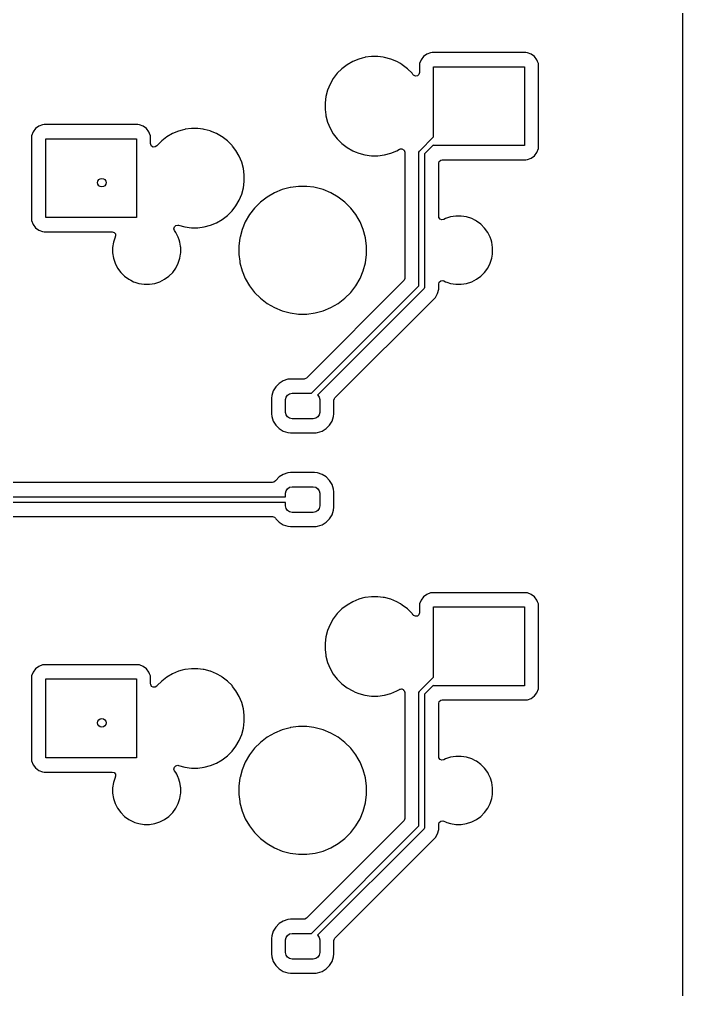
# Model space of a CAD drawing. Extents: x 101 to 185, y -154 to -35.
# Drawn here: x 161.46 to 184.85, y -130.85 to -96.64 of the extents above; entities that cross this region are included whole.
import ezdxf

# ---------------------------------------------------------------- set-up
doc = ezdxf.new("R2010")
doc.units = 0
doc.layers.add('BLACK', color=7, linetype='CONTINUOUS')

msp = doc.modelspace()

# ---------------------------------------------------------------- linework, layer by layer
at = {"layer": 'BLACK', "linetype": 'CONTINUOUS'}
for p, q in [((184.8491, -38.658692), (184.8491, -151.841307)), ((175.962516, -97.810908), (175.827671, -97.861202)), ((176.022123, -97.804501), (175.962516, -97.810908)), ((176.022129, -97.8045), (176.022123, -97.804501)), ((179.317864, -97.8045), (176.022129, -97.8045)), ((179.317873, -97.8045), (179.317864, -97.8045)), ((179.317881, -97.8045), (179.317873, -97.8045)), ((179.317883, -97.804501), (179.317881, -97.8045)), ((179.377483, -97.810908), (179.317883, -97.804501)), ((179.512328, -97.861202), (179.377482, -97.810908)), ((179.377482, -97.810908), (179.377483, -97.810908)), ((173.214109, -98.121657), (173.015382, -98.236392)), ((173.214123, -98.12165), (173.214109, -98.121657)), ((173.426112, -98.033842), (173.214123, -98.12165)), ((173.554076, -97.999554), (173.426112, -98.033842)), ((173.647762, -97.974452), (173.554076, -97.999554)), ((173.658715, -97.973009), (173.647762, -97.974452)), ((173.875258, -97.9445), (173.658715, -97.973009)), ((173.875266, -97.9445), (173.875258, -97.9445)), ((174.104734, -97.9445), (173.875266, -97.9445)), ((174.104741, -97.9445), (174.104734, -97.9445)), ((174.294215, -97.969446), (174.104741, -97.9445)), ((174.332238, -97.974452), (174.294215, -97.969446)), ((174.553887, -98.033842), (174.332238, -97.974452)), ((174.765876, -98.12165), (174.553887, -98.033842)), ((174.765888, -98.121656), (174.765876, -98.12165)), ((174.897283, -98.197517), (174.765888, -98.121656)), ((175.626202, -98.062671), (175.575908, -98.197517)), ((175.626206, -98.062664), (175.626202, -98.062671)), ((175.712452, -97.947455), (175.626206, -98.062664)), ((175.712455, -97.947452), (175.712452, -97.947455)), ((175.827664, -97.861206), (175.712455, -97.947452)), ((175.827671, -97.861202), (175.827664, -97.861206)), ((179.512335, -97.861206), (179.512328, -97.861202)), ((179.627544, -97.947452), (179.512335, -97.861206)), ((179.627547, -97.947455), (179.627544, -97.947452)), ((179.713793, -98.062664), (179.627547, -97.947455)), ((179.713797, -98.062671), (179.713793, -98.062664)), ((179.735794, -98.12165), (179.713797, -98.062671)), ((179.764091, -98.197517), (179.735794, -98.12165)), ((172.833338, -98.376081), (172.671081, -98.538338)), ((173.015382, -98.236392), (172.833338, -98.376081)), ((174.964617, -98.236392), (174.897283, -98.197517)), ((175.146661, -98.376081), (174.964617, -98.236392)), ((175.14667, -98.376089), (175.146661, -98.376081)), ((175.308912, -98.538331), (175.14667, -98.376089)), ((175.5695, -98.512642), (175.549815, -98.579681)), ((175.569501, -98.257123), (175.5695, -98.257135)), ((175.5695, -98.257135), (175.5695, -98.512642)), ((175.571729, -98.236392), (175.569501, -98.257123)), ((175.575908, -98.197517), (175.571729, -98.236392)), ((176.07, -100.775578), (176.07, -98.305)), ((176.07, -98.305), (179.27, -98.305)), ((179.27, -98.305), (179.27, -101.085)), ((179.770499, -98.257128), (179.764091, -98.197517)), ((179.7705, -101.132873), (179.770499, -98.257128)), ((172.531392, -98.720382), (172.416657, -98.919109)), ((172.671081, -98.538338), (172.531392, -98.720382)), ((175.308915, -98.538335), (175.308912, -98.538331)), ((175.308919, -98.538339), (175.308915, -98.538335)), ((175.340642, -98.579681), (175.308919, -98.538339)), ((175.347125, -98.58813), (175.340642, -98.579681)), ((175.364297, -98.606355), (175.347125, -98.58813)), ((175.427853, -98.63538), (175.364297, -98.606355)), ((175.497011, -98.625436), (175.427853, -98.63538)), ((175.549815, -98.579681), (175.497011, -98.625436)), ((172.328842, -99.131112), (172.269453, -99.352759)), ((172.41665, -98.919123), (172.328842, -99.131112)), ((172.416657, -98.919109), (172.41665, -98.919123)), ((172.269451, -99.35277), (172.2395, -99.580258)), ((172.269453, -99.352759), (172.269451, -99.35277)), ((172.2395, -99.580258), (172.2395, -99.809741)), ((172.2395, -99.809741), (172.264446, -99.999215)), ((172.264446, -99.999215), (172.269452, -100.037238)), ((172.269452, -100.037238), (172.269453, -100.03724)), ((172.269453, -100.03724), (172.328842, -100.258887)), ((162.029452, -100.487455), (161.943206, -100.602664)), ((162.029455, -100.487452), (162.029452, -100.487455)), ((162.144664, -100.401206), (162.029455, -100.487452)), ((162.144671, -100.401202), (162.144664, -100.401206)), ((162.279516, -100.350908), (162.144671, -100.401202)), ((162.339123, -100.344501), (162.279516, -100.350908)), ((162.339129, -100.3445), (162.339123, -100.344501)), ((165.634864, -100.3445), (162.339129, -100.3445)), ((165.634873, -100.3445), (165.634864, -100.3445)), ((165.634881, -100.3445), (165.634873, -100.3445)), ((165.634883, -100.344501), (165.634881, -100.3445)), ((165.694483, -100.350908), (165.634883, -100.344501)), ((165.829328, -100.401202), (165.694482, -100.350908)), ((165.694482, -100.350908), (165.694483, -100.350908)), ((165.829335, -100.401206), (165.829328, -100.401202)), ((165.944544, -100.487452), (165.829335, -100.401206)), ((165.944547, -100.487455), (165.944544, -100.487452)), ((166.030793, -100.602664), (165.944547, -100.487455)), ((167.076112, -100.573842), (166.864123, -100.66165)), ((167.204076, -100.539554), (167.076112, -100.573842)), ((167.297762, -100.514452), (167.204076, -100.539554)), ((167.308715, -100.513009), (167.297762, -100.514452)), ((167.525258, -100.4845), (167.308715, -100.513009)), ((167.525266, -100.4845), (167.525258, -100.4845)), ((167.754734, -100.4845), (167.525266, -100.4845)), ((167.754741, -100.4845), (167.754734, -100.4845)), ((167.944215, -100.509446), (167.754741, -100.4845)), ((167.982238, -100.514452), (167.944215, -100.509446)), ((168.183069, -100.568264), (167.982238, -100.514452)), ((168.203887, -100.573842), (168.183069, -100.568264)), ((168.415876, -100.66165), (168.203887, -100.573842)), ((172.328842, -100.258887), (172.41665, -100.470876)), ((172.41665, -100.470876), (172.416657, -100.47089)), ((172.416657, -100.47089), (172.531392, -100.669617)), ((161.886501, -100.797123), (161.8865, -100.797135)), ((161.8865, -100.797135), (161.8865, -103.67287)), ((161.888729, -100.776392), (161.886501, -100.797123)), ((161.892908, -100.737517), (161.888729, -100.776392)), ((161.943202, -100.602671), (161.892908, -100.737517)), ((161.943206, -100.602664), (161.943202, -100.602671)), ((162.387, -103.625), (162.387, -100.845)), ((162.387, -100.845), (165.587, -100.845)), ((165.587, -100.845), (165.587, -103.625)), ((166.030797, -100.602671), (166.030793, -100.602664)), ((166.052794, -100.66165), (166.030797, -100.602671)), ((166.081091, -100.737517), (166.052794, -100.66165)), ((166.087497, -100.797116), (166.081091, -100.737517)), ((166.087498, -100.797123), (166.087497, -100.797116)), ((166.087499, -100.797129), (166.087498, -100.797123)), ((166.087499, -101.017457), (166.087499, -100.797129)), ((166.483338, -100.916081), (166.321089, -101.07833)), ((166.665382, -100.776392), (166.483338, -100.916081)), ((166.864109, -100.661657), (166.665382, -100.776392)), ((166.864123, -100.66165), (166.864109, -100.661657)), ((168.415888, -100.661656), (168.415876, -100.66165)), ((168.58738, -100.760667), (168.415888, -100.661656)), ((168.614617, -100.776392), (168.58738, -100.760667)), ((168.796661, -100.916081), (168.614617, -100.776392)), ((168.79667, -100.916089), (168.796661, -100.916081)), ((168.958911, -101.07833), (168.79667, -100.916089)), ((172.531392, -100.669617), (172.671081, -100.851661)), ((172.671081, -100.851661), (172.671089, -100.85167)), ((172.671089, -100.85167), (172.83333, -101.013911)), ((175.578289, -101.267289), (176.07, -100.775578)), ((166.090027, -101.04237), (166.087499, -101.017457)), ((166.122779, -101.104087), (166.090027, -101.04237)), ((166.183699, -101.138301), (166.122779, -101.104087)), ((166.253445, -101.134147), (166.183699, -101.138301)), ((166.309872, -101.092946), (166.253445, -101.134147)), ((166.321081, -101.078339), (166.309872, -101.092946)), ((166.321082, -101.078338), (166.321081, -101.078339)), ((166.321087, -101.078331), (166.321082, -101.078338)), ((166.321089, -101.07833), (166.321087, -101.078331)), ((168.958918, -101.078338), (168.958911, -101.07833)), ((168.958919, -101.078339), (168.958918, -101.078338)), ((168.978676, -101.104087), (168.958919, -101.078339)), ((169.098607, -101.260382), (168.978676, -101.104087)), ((169.098608, -101.260385), (169.098607, -101.260382)), ((169.098611, -101.260388), (169.098608, -101.260385)), ((169.213344, -101.459112), (169.098611, -101.260388)), ((172.83333, -101.013911), (172.833338, -101.013918)), ((172.833338, -101.013918), (173.015382, -101.153607)), ((173.015382, -101.153607), (173.015385, -101.153608)), ((173.015385, -101.153608), (173.015388, -101.153611)), ((173.015388, -101.153611), (173.214112, -101.268344)), ((174.765888, -101.268344), (174.862502, -101.212564)), ((174.862502, -101.212564), (174.868398, -101.211133)), ((174.868398, -101.211133), (174.872986, -101.207158)), ((174.872986, -101.207158), (174.901954, -101.202992)), ((174.901954, -101.202992), (174.930399, -101.196092)), ((174.930399, -101.196092), (174.936136, -101.198077)), ((174.936136, -101.198077), (174.942145, -101.197214)), ((174.942145, -101.197214), (174.968764, -101.20937)), ((174.968764, -101.20937), (174.996426, -101.218944)), ((174.996426, -101.218944), (175.000178, -101.223716)), ((175.000178, -101.223716), (175.005701, -101.226238)), ((175.005701, -101.226238), (175.021525, -101.25086)), ((175.021525, -101.25086), (175.039616, -101.273865)), ((176.07, -101.058422), (175.749, -101.379422)), ((176.07, -101.085), (176.07, -101.058422)), ((179.27, -101.085), (176.07, -101.085)), ((179.713796, -101.327331), (179.764091, -101.192483)), ((179.764091, -101.192483), (179.7705, -101.132873)), ((169.301158, -101.671113), (169.213344, -101.459112)), ((173.214112, -101.268344), (173.214117, -101.268346)), ((173.214117, -101.268346), (173.214123, -101.268349)), ((173.214123, -101.268349), (173.30548, -101.30619)), ((173.30548, -101.30619), (173.426113, -101.356158)), ((173.426113, -101.356158), (173.647762, -101.415548)), ((173.647762, -101.415548), (173.875266, -101.4455)), ((173.875266, -101.4455), (173.875273, -101.4455)), ((173.875273, -101.4455), (174.104727, -101.4455)), ((174.104727, -101.4455), (174.104734, -101.4455)), ((174.104734, -101.4455), (174.332238, -101.415548)), ((174.332238, -101.415548), (174.553887, -101.356158)), ((174.553887, -101.356158), (174.765888, -101.268344)), ((175.039616, -101.273865), (175.041032, -101.281213)), ((175.041032, -101.281213), (175.043476, -101.285016)), ((175.043476, -101.285016), (175.048498, -101.319948)), ((175.048498, -101.319948), (175.048499, -101.319951)), ((175.048499, -101.319951), (175.048499, -101.417057)), ((175.048499, -101.417057), (175.048499, -101.417059)), ((175.048499, -101.417059), (175.0485, -101.427053)), ((175.0485, -101.427053), (175.0485, -105.769652)), ((175.549, -101.338), (175.550921, -101.318491)), ((175.549, -106.028328), (175.549, -101.338)), ((175.550921, -101.318491), (175.565853, -101.282443)), ((175.565853, -101.282443), (175.578289, -101.267289)), ((175.749, -101.379422), (175.749, -106.06975)), ((176.269185, -101.64246), (176.321989, -101.596705)), ((176.321989, -101.596705), (176.3735, -101.585499)), ((176.3735, -101.585499), (179.317871, -101.585499)), ((179.317871, -101.585499), (179.317872, -101.585499)), ((179.317872, -101.585499), (179.377483, -101.579091)), ((179.377483, -101.579091), (179.512331, -101.528796)), ((179.512331, -101.528796), (179.627546, -101.442546)), ((179.627546, -101.442546), (179.713796, -101.327331)), ((169.360548, -101.892762), (169.301158, -101.671113)), ((169.3905, -102.120266), (169.360548, -101.892762)), ((176.2495, -101.709499), (176.269185, -101.64246)), ((176.2495, -103.582219), (176.2495, -101.709499)), ((169.3905, -102.349734), (169.3905, -102.120266)), ((169.301158, -102.798887), (169.360548, -102.577238)), ((169.360548, -102.577238), (169.3905, -102.349734)), ((170.772953, -102.626525), (170.725048, -102.639361)), ((171.010007, -102.563007), (170.772953, -102.626525)), ((171.024085, -102.561153), (171.010007, -102.563007)), ((171.302486, -102.5245), (171.024085, -102.561153)), ((171.302494, -102.5245), (171.302486, -102.5245)), ((171.597506, -102.5245), (171.302494, -102.5245)), ((171.597513, -102.5245), (171.597506, -102.5245)), ((171.841113, -102.556571), (171.597513, -102.5245)), ((171.889993, -102.563007), (171.841113, -102.556571)), ((172.174952, -102.639361), (171.889993, -102.563007)), ((169.213344, -103.010888), (169.301158, -102.798887)), ((170.197006, -102.899761), (169.962959, -103.079352)), ((170.452489, -102.752258), (170.197006, -102.899761)), ((170.452499, -102.752254), (170.452489, -102.752258)), ((170.725038, -102.639364), (170.452499, -102.752254)), ((170.725048, -102.639361), (170.725038, -102.639364)), ((172.174954, -102.639362), (172.174952, -102.639361)), ((172.174961, -102.639364), (172.174954, -102.639362)), ((172.4475, -102.752254), (172.174961, -102.639364)), ((172.44751, -102.752258), (172.4475, -102.752254)), ((172.702993, -102.899761), (172.44751, -102.752258)), ((172.93704, -103.079352), (172.702993, -102.899761)), ((168.958919, -103.391661), (169.098611, -103.209612)), ((169.098611, -103.209612), (169.213344, -103.010888)), ((169.754352, -103.287959), (169.574761, -103.522006)), ((169.754358, -103.287952), (169.754352, -103.287959)), ((169.962952, -103.079358), (169.754358, -103.287952)), ((169.962959, -103.079352), (169.962952, -103.079358)), ((172.937047, -103.079358), (172.93704, -103.079352)), ((173.145641, -103.287952), (172.937047, -103.079358)), ((173.145647, -103.287959), (173.145641, -103.287952)), ((173.325238, -103.522006), (173.145647, -103.287959)), ((165.587, -103.625), (162.387, -103.625)), ((168.614612, -103.693611), (168.796661, -103.553919)), ((168.796661, -103.553919), (168.796665, -103.553914)), ((168.796665, -103.553914), (168.79667, -103.553911)), ((168.79667, -103.553911), (168.958911, -103.39167)), ((168.958911, -103.39167), (168.958914, -103.391665)), ((168.958914, -103.391665), (168.958919, -103.391661)), ((169.574761, -103.522006), (169.427258, -103.777489)), ((173.406325, -103.662454), (173.325238, -103.522006)), ((176.256128, -103.622216), (176.2495, -103.582219)), ((176.296384, -103.679323), (176.256128, -103.622216)), ((176.668881, -103.604059), (176.48916, -103.662455)), ((176.855514, -103.5745), (176.668881, -103.604059)), ((176.855519, -103.5745), (176.855514, -103.5745)), ((177.044481, -103.5745), (176.855519, -103.5745)), ((177.044486, -103.5745), (177.044481, -103.5745)), ((177.231118, -103.604059), (177.044486, -103.5745)), ((177.410836, -103.662454), (177.231118, -103.604059)), ((161.8865, -103.67287), (161.886501, -103.672876)), ((161.886501, -103.672876), (161.892908, -103.732483)), ((161.892908, -103.732483), (161.943202, -103.867328)), ((161.943202, -103.867328), (161.943206, -103.867335)), ((161.943206, -103.867335), (162.029452, -103.982544)), ((162.029452, -103.982544), (162.029455, -103.982547)), ((162.029455, -103.982547), (162.144664, -104.068793)), ((166.909418, -104.019625), (166.925243, -103.951571)), ((166.925243, -103.951571), (166.975349, -103.902876)), ((166.975349, -103.902876), (167.043827, -103.889)), ((167.043827, -103.889), (167.073083, -103.895128)), ((167.073083, -103.895128), (167.076089, -103.896148)), ((167.076089, -103.896148), (167.076113, -103.896158)), ((167.076113, -103.896158), (167.297762, -103.955548)), ((167.297762, -103.955548), (167.525266, -103.9855)), ((167.525266, -103.9855), (167.525273, -103.9855)), ((167.525273, -103.9855), (167.754727, -103.9855)), ((167.754727, -103.9855), (167.754734, -103.9855)), ((167.754734, -103.9855), (167.982238, -103.955548)), ((167.982238, -103.955548), (168.203887, -103.896158)), ((168.203887, -103.896158), (168.415888, -103.808344)), ((168.415888, -103.808344), (168.614612, -103.693611)), ((169.427254, -103.777499), (169.314364, -104.050038)), ((169.427258, -103.777489), (169.427254, -103.777499)), ((173.472743, -103.777493), (173.406325, -103.662454)), ((173.585639, -104.050048), (173.472743, -103.777493)), ((176.361124, -103.7056), (176.296384, -103.679323)), ((176.429794, -103.692704), (176.361124, -103.7056)), ((176.48916, -103.662455), (176.429794, -103.692704)), ((177.548274, -103.732483), (177.410836, -103.662454)), ((177.579199, -103.74824), (177.548274, -103.732483)), ((177.732073, -103.85931), (177.579199, -103.74824)), ((177.86569, -103.992927), (177.732073, -103.85931)), ((177.97676, -104.145801), (177.86569, -103.992927)), ((162.144664, -104.068793), (162.144671, -104.068797)), ((162.144671, -104.068797), (162.279517, -104.119091)), ((162.279517, -104.119091), (162.279516, -104.119091)), ((162.279516, -104.119091), (162.286444, -104.119835)), ((162.286444, -104.119835), (162.339127, -104.1255)), ((162.339127, -104.1255), (164.731234, -104.125499)), ((164.731234, -104.125499), (164.798273, -104.145184)), ((164.837455, -104.314162), (164.779059, -104.493881)), ((164.798273, -104.145184), (164.844028, -104.197987)), ((164.841721, -104.30579), (164.837455, -104.314162)), ((164.853972, -104.267146), (164.841721, -104.30579)), ((164.844028, -104.197987), (164.853972, -104.267146)), ((166.932897, -104.085429), (166.909418, -104.019625)), ((166.97676, -104.145801), (166.932897, -104.085429)), ((167.01729, -104.225347), (166.97676, -104.145801)), ((167.062545, -104.314163), (167.01729, -104.225347)), ((167.062545, -104.314165), (167.062545, -104.314163)), ((167.062547, -104.314168), (167.062545, -104.314165)), ((167.093846, -104.410497), (167.062547, -104.314168)), ((169.238006, -104.335015), (169.1995, -104.627486)), ((169.238008, -104.335004), (169.238006, -104.335015)), ((169.243593, -104.314162), (169.238008, -104.335004)), ((169.314361, -104.050048), (169.243593, -104.314162)), ((169.314364, -104.050038), (169.314361, -104.050048)), ((173.661993, -104.335007), (173.585639, -104.050048)), ((173.7005, -104.627494), (173.661993, -104.335007)), ((178.01729, -104.225347), (177.97676, -104.145801)), ((178.062545, -104.314163), (178.01729, -104.225347)), ((178.062545, -104.314165), (178.062545, -104.314163)), ((178.062547, -104.314168), (178.062545, -104.314165)), ((178.093846, -104.410497), (178.062547, -104.314168)), ((164.779059, -104.493881), (164.7495, -104.680513)), ((164.7495, -104.680513), (164.7495, -104.869486)), ((167.12094, -104.493881), (167.093846, -104.410497)), ((167.142101, -104.627486), (167.12094, -104.493881)), ((167.144532, -104.642833), (167.142101, -104.627486)), ((167.1505, -104.680513), (167.144532, -104.642833)), ((167.1505, -104.869486), (167.1505, -104.680513)), ((169.1995, -104.627486), (169.1995, -104.922513)), ((173.7005, -104.922506), (173.7005, -104.627494)), ((178.12094, -104.493881), (178.093846, -104.410497)), ((178.1505, -104.680513), (178.12094, -104.493881)), ((178.1505, -104.869486), (178.1505, -104.680513)), ((164.7495, -104.869486), (164.779059, -105.056118)), ((167.12094, -105.056118), (167.142501, -104.919987)), ((167.142501, -104.919987), (167.1505, -104.869486)), ((169.1995, -104.922513), (169.231571, -105.166113)), ((173.661993, -105.214993), (173.7005, -104.922506)), ((178.12094, -105.056118), (178.142501, -104.919987)), ((178.142501, -104.919987), (178.1505, -104.869486)), ((164.779059, -105.056118), (164.837454, -105.235836)), ((164.837454, -105.235836), (164.92324, -105.404199)), ((166.97676, -105.404199), (167.062547, -105.235832)), ((167.062547, -105.235832), (167.12094, -105.056118)), ((169.231571, -105.166113), (169.238007, -105.214993)), ((169.238007, -105.214993), (169.314361, -105.499951)), ((173.585639, -105.499952), (173.661993, -105.214993)), ((177.97676, -105.404199), (178.062547, -105.235832)), ((178.062547, -105.235832), (178.12094, -105.056118)), ((164.92324, -105.404199), (165.03431, -105.557073)), ((165.03431, -105.557073), (165.167927, -105.69069)), ((165.167927, -105.69069), (165.320801, -105.80176)), ((166.579199, -105.80176), (166.732073, -105.69069)), ((166.732073, -105.69069), (166.86569, -105.557073)), ((166.86569, -105.557073), (166.97676, -105.404199)), ((169.314361, -105.499951), (169.314364, -105.499961)), ((169.314364, -105.499961), (169.427254, -105.7725)), ((173.472743, -105.772507), (173.585639, -105.499952)), ((177.579199, -105.80176), (177.732073, -105.69069)), ((177.732073, -105.69069), (177.86569, -105.557073)), ((177.86569, -105.557073), (177.97676, -105.404199)), ((165.320801, -105.80176), (165.389357, -105.836691)), ((165.389357, -105.836691), (165.489163, -105.887545)), ((165.489163, -105.887545), (165.489165, -105.887545)), ((165.489165, -105.887545), (165.489168, -105.887547)), ((165.489168, -105.887547), (165.529775, -105.900741)), ((165.529775, -105.900741), (165.668881, -105.94594)), ((165.668881, -105.94594), (165.855514, -105.9755)), ((165.855514, -105.9755), (165.855519, -105.9755)), ((165.855519, -105.9755), (166.044486, -105.9755)), ((166.044486, -105.9755), (166.231118, -105.94594)), ((166.231118, -105.94594), (166.410832, -105.887547)), ((166.410832, -105.887547), (166.579199, -105.80176)), ((169.427254, -105.7725), (169.427258, -105.77251)), ((169.427258, -105.77251), (169.574761, -106.027993)), ((169.574761, -106.027993), (169.754352, -106.26204)), ((175.012181, -105.857333), (171.587582, -109.281931)), ((171.758578, -109.81875), (175.549, -106.028328)), ((173.145646, -106.262042), (173.325238, -106.027994)), ((173.325238, -106.027994), (173.472743, -105.772507)), ((175.028815, -105.836691), (175.012181, -105.857333)), ((175.0485, -105.769652), (175.028815, -105.836691)), ((176.2495, -105.96778), (176.269185, -105.900741)), ((176.2495, -105.983079), (176.2495, -105.96778)), ((176.249501, -105.983097), (176.2495, -105.983079)), ((176.249501, -105.990692), (176.249501, -105.983097)), ((176.249501, -106.148807), (176.249501, -105.990692)), ((176.269185, -105.900741), (176.321989, -105.854986)), ((176.321989, -105.854986), (176.391147, -105.845042)), ((176.391147, -105.845042), (176.429794, -105.857294)), ((176.429794, -105.857294), (176.433946, -105.85941)), ((176.433946, -105.85941), (176.489163, -105.887545)), ((176.489163, -105.887545), (176.489165, -105.887545)), ((176.489165, -105.887545), (176.489168, -105.887547)), ((176.489168, -105.887547), (176.529775, -105.900741)), ((176.529775, -105.900741), (176.668881, -105.94594)), ((176.668881, -105.94594), (176.855514, -105.9755)), ((176.855514, -105.9755), (176.855519, -105.9755)), ((176.855519, -105.9755), (177.044486, -105.9755)), ((177.044486, -105.9755), (177.231118, -105.94594)), ((177.231118, -105.94594), (177.410832, -105.887547)), ((177.410832, -105.887547), (177.579199, -105.80176)), ((169.754352, -106.26204), (169.754358, -106.262047)), ((169.754358, -106.262047), (169.962952, -106.470641)), ((175.719711, -106.140461), (171.978956, -109.881215)), ((172.937042, -106.470646), (173.145646, -106.262042)), ((175.732147, -106.125307), (175.719711, -106.140461)), ((175.747079, -106.089259), (175.732147, -106.125307)), ((175.749, -106.06975), (175.747079, -106.089259)), ((176.12952, -106.438466), (176.208577, -106.301534)), ((176.208577, -106.301534), (176.249501, -106.148807)), ((169.962952, -106.470641), (169.962959, -106.470647)), ((169.962959, -106.470647), (170.197006, -106.650238)), ((170.197006, -106.650238), (170.452489, -106.797741)), ((172.447507, -106.797743), (172.702994, -106.650238)), ((172.586813, -109.981171), (176.12952, -106.438466)), ((172.702994, -106.650238), (172.937042, -106.470646)), ((170.452489, -106.797741), (170.45249, -106.797741)), ((170.45249, -106.797741), (170.452493, -106.797743)), ((170.452493, -106.797743), (170.725048, -106.910639)), ((170.725048, -106.910639), (171.010007, -106.986993)), ((171.010007, -106.986993), (171.302494, -107.0255)), ((171.302494, -107.0255), (171.302501, -107.0255)), ((171.302501, -107.0255), (171.597499, -107.0255)), ((171.597499, -107.0255), (171.597506, -107.0255)), ((171.597506, -107.0255), (171.889993, -106.986993)), ((171.889993, -106.986993), (172.174952, -106.910639)), ((172.174952, -106.910639), (172.447507, -106.797743)), ((170.621955, -109.470782), (170.502032, -109.590705)), ((170.621959, -109.470779), (170.621955, -109.470782)), ((170.766294, -109.381751), (170.621959, -109.470779)), ((170.766305, -109.381746), (170.766294, -109.381751)), ((170.927289, -109.328401), (170.766305, -109.381746)), ((170.927292, -109.3284), (170.927289, -109.328401)), ((171.026644, -109.318251), (170.927292, -109.3284)), ((171.026662, -109.31825), (171.026644, -109.318251)), ((171.499901, -109.31825), (171.026662, -109.31825)), ((171.526259, -109.315416), (171.499901, -109.31825)), ((171.587582, -109.281931), (171.526259, -109.315416)), ((170.412996, -109.735055), (170.359651, -109.89604)), ((170.413001, -109.735044), (170.412996, -109.735055)), ((170.502029, -109.590709), (170.413001, -109.735044)), ((170.502032, -109.590705), (170.502029, -109.590709)), ((170.359651, -109.89604), (170.3495, -109.995397)), ((170.3495, -109.995397), (170.3495, -110.542087)), ((170.85, -110.04375), (170.867127, -109.957646)), ((170.85, -110.49375), (170.85, -110.04375)), ((170.867127, -109.957646), (170.915901, -109.884651)), ((170.915901, -109.884651), (170.988896, -109.835877)), ((170.988896, -109.835877), (171.075, -109.81875)), ((171.075, -109.81875), (171.758578, -109.81875)), ((171.978956, -109.881215), (171.984099, -109.884651)), ((171.984099, -109.884651), (172.032873, -109.957646)), ((172.032873, -109.957646), (172.05, -110.04375)), ((172.05, -110.04375), (172.05, -110.49375)), ((172.550499, -110.068846), (172.570183, -110.001808)), ((172.5505, -110.542095), (172.550499, -110.068846)), ((172.570183, -110.001808), (172.586813, -109.981171)), ((170.867127, -110.579854), (170.85, -110.49375)), ((172.05, -110.49375), (172.032873, -110.579854)), ((170.3495, -110.542087), (170.349501, -110.542105)), ((170.349501, -110.542105), (170.35965, -110.641457)), ((170.35965, -110.641457), (170.359651, -110.64146)), ((170.359651, -110.64146), (170.412996, -110.802444)), ((170.412996, -110.802444), (170.413001, -110.802455)), ((170.413001, -110.802455), (170.502029, -110.94679)), ((170.915901, -110.652849), (170.867127, -110.579854)), ((170.988896, -110.701623), (170.915901, -110.652849)), ((171.075, -110.71875), (170.988896, -110.701623)), ((171.825, -110.71875), (171.075, -110.71875)), ((171.911104, -110.701623), (171.825, -110.71875)), ((171.984099, -110.652849), (171.911104, -110.701623)), ((172.032873, -110.579854), (171.984099, -110.652849)), ((172.397968, -110.946794), (172.487003, -110.802447)), ((172.487003, -110.802447), (172.540349, -110.641458)), ((172.540349, -110.641458), (172.5505, -110.542095)), ((170.502029, -110.94679), (170.502032, -110.946794)), ((170.502032, -110.946794), (170.621955, -111.066717)), ((170.621955, -111.066717), (170.621959, -111.06672)), ((170.621959, -111.06672), (170.766294, -111.155748)), ((170.766294, -111.155748), (170.766297, -111.155749)), ((170.766297, -111.155749), (170.766303, -111.155753)), ((170.766303, -111.155753), (170.927292, -111.209099)), ((171.972708, -111.209099), (172.133697, -111.155753)), ((172.133697, -111.155753), (172.278044, -111.066718)), ((172.278044, -111.066718), (172.397968, -110.946794)), ((170.927292, -111.209099), (171.026655, -111.21925)), ((171.026655, -111.21925), (171.873344, -111.219249)), ((171.873344, -111.219249), (171.873352, -111.219248)), ((171.873352, -111.219248), (171.873355, -111.219248)), ((171.873355, -111.219248), (171.92776, -111.21369)), ((171.92776, -111.21369), (171.972708, -111.209099)), ((170.502031, -112.890706), (170.490535, -112.909346)), ((170.621955, -112.770782), (170.502031, -112.890706)), ((170.621959, -112.770779), (170.621955, -112.770782)), ((170.766294, -112.681751), (170.621959, -112.770779)), ((170.766305, -112.681746), (170.766294, -112.681751)), ((170.927289, -112.628401), (170.766305, -112.681746)), ((170.927292, -112.6284), (170.927289, -112.628401)), ((171.026644, -112.618251), (170.927292, -112.6284)), ((171.026662, -112.61825), (171.026644, -112.618251)), ((171.873346, -112.61825), (171.026662, -112.61825)), ((171.972709, -112.628401), (171.873346, -112.61825)), ((172.133694, -112.681746), (171.972709, -112.628401)), ((172.133697, -112.681747), (172.133694, -112.681746)), ((172.133699, -112.681748), (172.133697, -112.681747)), ((172.133705, -112.681751), (172.133699, -112.681748)), ((172.27804, -112.770779), (172.133705, -112.681751)), ((172.278044, -112.770782), (172.27804, -112.770779)), ((172.397967, -112.890705), (172.278044, -112.770782)), ((172.39797, -112.890709), (172.397967, -112.890705)), ((172.486998, -113.035044), (172.39797, -112.890709)), ((170.384996, -112.96825), (153.465004, -112.96825)), ((170.438588, -112.956071), (170.384996, -112.96825)), ((170.490535, -112.909346), (170.438588, -112.956071)), ((170.867127, -113.257646), (170.915901, -113.184651)), ((170.915901, -113.184651), (170.988896, -113.135877)), ((170.988896, -113.135877), (171.075, -113.11875)), ((171.075, -113.11875), (171.825, -113.11875)), ((171.825, -113.11875), (171.911104, -113.135877)), ((171.911104, -113.135877), (171.984099, -113.184651)), ((171.984099, -113.184651), (172.032873, -113.257646)), ((172.486999, -113.035047), (172.486998, -113.035044)), ((172.487003, -113.035053), (172.486999, -113.035047)), ((172.540349, -113.196042), (172.487003, -113.035053)), ((172.550499, -113.295406), (172.540349, -113.196042)), ((153, -113.46875), (170.85, -113.46875)), ((170.85, -113.34375), (170.867127, -113.257646)), ((170.85, -113.46875), (170.85, -113.34375)), ((172.032873, -113.257646), (172.05, -113.34375)), ((172.05, -113.34375), (172.05, -113.79375)), ((172.5505, -113.842095), (172.550499, -113.295406)), ((170.85, -113.66875), (153, -113.66875)), ((170.85, -113.79375), (170.85, -113.66875)), ((170.867127, -113.879854), (170.85, -113.79375)), ((170.915901, -113.952849), (170.867127, -113.879854)), ((172.032873, -113.879854), (171.984099, -113.952849)), ((172.05, -113.79375), (172.032873, -113.879854)), ((172.540349, -113.941458), (172.5505, -113.842095)), ((153.465004, -114.16925), (170.384996, -114.16925)), ((170.384996, -114.16925), (170.452035, -114.188935)), ((170.452035, -114.188935), (170.490535, -114.228154)), ((170.490535, -114.228154), (170.502031, -114.246793)), ((170.502031, -114.246793), (170.621955, -114.366717)), ((170.988896, -114.001623), (170.915901, -113.952849)), ((171.075, -114.01875), (170.988896, -114.001623)), ((171.825, -114.01875), (171.075, -114.01875)), ((171.911104, -114.001623), (171.825, -114.01875)), ((171.984099, -113.952849), (171.911104, -114.001623)), ((172.278044, -114.366718), (172.397968, -114.246794)), ((172.397968, -114.246794), (172.487003, -114.102447)), ((172.487003, -114.102447), (172.540349, -113.941458)), ((170.621955, -114.366717), (170.621959, -114.36672)), ((170.621959, -114.36672), (170.766294, -114.455748)), ((170.766294, -114.455748), (170.766297, -114.455749)), ((170.766297, -114.455749), (170.766303, -114.455753)), ((170.766303, -114.455753), (170.927292, -114.509099)), ((170.927292, -114.509099), (171.026655, -114.51925)), ((171.026655, -114.51925), (171.873344, -114.519249)), ((171.873344, -114.519249), (171.873352, -114.519248)), ((171.873352, -114.519248), (171.873355, -114.519248)), ((171.873355, -114.519248), (171.92776, -114.51369)), ((171.92776, -114.51369), (171.972708, -114.509099)), ((171.972708, -114.509099), (172.133697, -114.455753)), ((172.133697, -114.455753), (172.278044, -114.366718)), ((173.875258, -116.9945), (173.658715, -117.023009)), ((173.875266, -116.9945), (173.875258, -116.9945)), ((174.104734, -116.9945), (173.875266, -116.9945)), ((174.104741, -116.9945), (174.104734, -116.9945)), ((174.294215, -117.019446), (174.104741, -116.9945)), ((175.712452, -116.997455), (175.626206, -117.112664)), ((175.712455, -116.997452), (175.712452, -116.997455)), ((175.827664, -116.911206), (175.712455, -116.997452)), ((175.827671, -116.911202), (175.827664, -116.911206)), ((175.962516, -116.860908), (175.827671, -116.911202)), ((176.022123, -116.854501), (175.962516, -116.860908)), ((176.022129, -116.8545), (176.022123, -116.854501)), ((179.317864, -116.8545), (176.022129, -116.8545)), ((179.317873, -116.8545), (179.317864, -116.8545)), ((179.317881, -116.8545), (179.317873, -116.8545)), ((179.317883, -116.854501), (179.317881, -116.8545)), ((179.377483, -116.860908), (179.317883, -116.854501)), ((179.512328, -116.911202), (179.377482, -116.860908)), ((179.377482, -116.860908), (179.377483, -116.860908)), ((179.512335, -116.911206), (179.512328, -116.911202)), ((179.627544, -116.997452), (179.512335, -116.911206)), ((179.627547, -116.997455), (179.627544, -116.997452)), ((179.713793, -117.112664), (179.627547, -116.997455)), ((173.015382, -117.286392), (172.833338, -117.426081)), ((173.214109, -117.171657), (173.015382, -117.286392)), ((173.214123, -117.17165), (173.214109, -117.171657)), ((173.426112, -117.083842), (173.214123, -117.17165)), ((173.554076, -117.049554), (173.426112, -117.083842)), ((173.647762, -117.024452), (173.554076, -117.049554)), ((173.658715, -117.023009), (173.647762, -117.024452)), ((174.332238, -117.024452), (174.294215, -117.019446)), ((174.553887, -117.083842), (174.332238, -117.024452)), ((174.765876, -117.17165), (174.553887, -117.083842)), ((174.765888, -117.171656), (174.765876, -117.17165)), ((174.897283, -117.247517), (174.765888, -117.171656)), ((174.964617, -117.286392), (174.897283, -117.247517)), ((175.146661, -117.426081), (174.964617, -117.286392)), ((175.569501, -117.307123), (175.5695, -117.307135)), ((175.5695, -117.307135), (175.5695, -117.562642)), ((175.571729, -117.286392), (175.569501, -117.307123)), ((175.575908, -117.247517), (175.571729, -117.286392)), ((175.626202, -117.112671), (175.575908, -117.247517)), ((175.626206, -117.112664), (175.626202, -117.112671)), ((179.713797, -117.112671), (179.713793, -117.112664)), ((179.735794, -117.17165), (179.713797, -117.112671)), ((179.764091, -117.247517), (179.735794, -117.17165)), ((179.770499, -117.307128), (179.764091, -117.247517)), ((179.7705, -120.182873), (179.770499, -117.307128)), ((172.671081, -117.588338), (172.531392, -117.770382)), ((172.833338, -117.426081), (172.671081, -117.588338)), ((175.14667, -117.426089), (175.146661, -117.426081)), ((175.308912, -117.588331), (175.14667, -117.426089)), ((175.308915, -117.588335), (175.308912, -117.588331)), ((175.308919, -117.588339), (175.308915, -117.588335)), ((175.340642, -117.629681), (175.308919, -117.588339)), ((175.347125, -117.63813), (175.340642, -117.629681)), ((175.364297, -117.656355), (175.347125, -117.63813)), ((175.427853, -117.68538), (175.364297, -117.656355)), ((175.497011, -117.675436), (175.427853, -117.68538)), ((175.549815, -117.629681), (175.497011, -117.675436)), ((175.5695, -117.562642), (175.549815, -117.629681)), ((176.07, -119.825578), (176.07, -117.355)), ((176.07, -117.355), (179.27, -117.355)), ((179.27, -117.355), (179.27, -120.135)), ((172.41665, -117.969123), (172.328842, -118.181112)), ((172.416657, -117.969109), (172.41665, -117.969123)), ((172.531392, -117.770382), (172.416657, -117.969109)), ((172.328842, -118.181112), (172.269453, -118.402759)), ((172.269451, -118.40277), (172.2395, -118.630258)), ((172.2395, -118.630258), (172.2395, -118.859741)), ((172.269453, -118.402759), (172.269451, -118.40277)), ((172.2395, -118.859741), (172.264446, -119.049215)), ((172.264446, -119.049215), (172.269452, -119.087238)), ((162.339123, -119.394501), (162.279516, -119.400908)), ((162.339129, -119.3945), (162.339123, -119.394501)), ((165.634864, -119.3945), (162.339129, -119.3945)), ((165.634873, -119.3945), (165.634864, -119.3945)), ((165.634881, -119.3945), (165.634873, -119.3945)), ((165.634883, -119.394501), (165.634881, -119.3945)), ((165.694483, -119.400908), (165.634883, -119.394501)), ((172.269452, -119.087238), (172.269453, -119.08724)), ((172.269453, -119.08724), (172.328842, -119.308887)), ((172.328842, -119.308887), (172.41665, -119.520876)), ((161.943202, -119.652671), (161.892908, -119.787517)), ((161.943206, -119.652664), (161.943202, -119.652671)), ((162.029452, -119.537455), (161.943206, -119.652664)), ((162.029455, -119.537452), (162.029452, -119.537455)), ((162.144664, -119.451206), (162.029455, -119.537452)), ((162.144671, -119.451202), (162.144664, -119.451206)), ((162.279516, -119.400908), (162.144671, -119.451202)), ((165.829328, -119.451202), (165.694482, -119.400908)), ((165.694482, -119.400908), (165.694483, -119.400908)), ((165.829335, -119.451206), (165.829328, -119.451202)), ((165.944544, -119.537452), (165.829335, -119.451206)), ((165.944547, -119.537455), (165.944544, -119.537452)), ((166.030793, -119.652664), (165.944547, -119.537455)), ((166.030797, -119.652671), (166.030793, -119.652664)), ((166.052794, -119.71165), (166.030797, -119.652671)), ((166.081091, -119.787517), (166.052794, -119.71165)), ((166.864109, -119.711657), (166.665382, -119.826392)), ((166.864123, -119.71165), (166.864109, -119.711657)), ((167.076112, -119.623842), (166.864123, -119.71165)), ((167.204076, -119.589554), (167.076112, -119.623842)), ((167.297762, -119.564452), (167.204076, -119.589554)), ((167.308715, -119.563009), (167.297762, -119.564452)), ((167.525258, -119.5345), (167.308715, -119.563009)), ((167.525266, -119.5345), (167.525258, -119.5345)), ((167.754734, -119.5345), (167.525266, -119.5345)), ((167.754741, -119.5345), (167.754734, -119.5345)), ((167.944215, -119.559446), (167.754741, -119.5345)), ((167.982238, -119.564452), (167.944215, -119.559446)), ((168.183069, -119.618264), (167.982238, -119.564452)), ((168.203887, -119.623842), (168.183069, -119.618264)), ((168.415876, -119.71165), (168.203887, -119.623842)), ((168.415888, -119.711656), (168.415876, -119.71165)), ((168.58738, -119.810667), (168.415888, -119.711656)), ((172.41665, -119.520876), (172.416657, -119.52089)), ((172.416657, -119.52089), (172.531392, -119.719617)), ((172.531392, -119.719617), (172.671081, -119.901661)), ((161.886501, -119.847123), (161.8865, -119.847135)), ((161.8865, -119.847135), (161.8865, -122.72287)), ((161.888729, -119.826392), (161.886501, -119.847123)), ((161.892908, -119.787517), (161.888729, -119.826392)), ((162.387, -122.675), (162.387, -119.895)), ((162.387, -119.895), (165.587, -119.895)), ((165.587, -119.895), (165.587, -122.675)), ((166.087497, -119.847116), (166.081091, -119.787517)), ((166.087498, -119.847123), (166.087497, -119.847116)), ((166.087499, -119.847129), (166.087498, -119.847123)), ((166.087499, -120.067457), (166.087499, -119.847129)), ((166.090027, -120.09237), (166.087499, -120.067457)), ((166.483338, -119.966081), (166.321089, -120.12833)), ((166.665382, -119.826392), (166.483338, -119.966081)), ((168.614617, -119.826392), (168.58738, -119.810667)), ((168.796661, -119.966081), (168.614617, -119.826392)), ((168.79667, -119.966089), (168.796661, -119.966081)), ((168.958911, -120.12833), (168.79667, -119.966089)), ((172.671081, -119.901661), (172.671089, -119.90167)), ((172.671089, -119.90167), (172.83333, -120.063911)), ((172.83333, -120.063911), (172.833338, -120.063918)), ((172.833338, -120.063918), (173.015382, -120.203607)), ((175.578289, -120.317289), (176.07, -119.825578)), ((166.122779, -120.154087), (166.090027, -120.09237)), ((166.183699, -120.188301), (166.122779, -120.154087)), ((166.253445, -120.184147), (166.183699, -120.188301)), ((166.309872, -120.142946), (166.253445, -120.184147)), ((166.321081, -120.128339), (166.309872, -120.142946)), ((166.321082, -120.128338), (166.321081, -120.128339)), ((166.321087, -120.128331), (166.321082, -120.128338)), ((166.321089, -120.12833), (166.321087, -120.128331)), ((168.958918, -120.128338), (168.958911, -120.12833)), ((168.958919, -120.128339), (168.958918, -120.128338)), ((168.978676, -120.154087), (168.958919, -120.128339)), ((169.098607, -120.310382), (168.978676, -120.154087)), ((169.098608, -120.310385), (169.098607, -120.310382)), ((169.098611, -120.310388), (169.098608, -120.310385)), ((169.213344, -120.509112), (169.098611, -120.310388)), ((173.015382, -120.203607), (173.015385, -120.203608)), ((173.015385, -120.203608), (173.015388, -120.203611)), ((173.015388, -120.203611), (173.214112, -120.318344)), ((173.214112, -120.318344), (173.214117, -120.318346)), ((173.214117, -120.318346), (173.214123, -120.318349)), ((173.214123, -120.318349), (173.30548, -120.35619)), ((173.30548, -120.35619), (173.426113, -120.406158)), ((173.426113, -120.406158), (173.647762, -120.465548)), ((174.332238, -120.465548), (174.553887, -120.406158)), ((174.553887, -120.406158), (174.765888, -120.318344)), ((174.765888, -120.318344), (174.862502, -120.262564)), ((174.862502, -120.262564), (174.868398, -120.261133)), ((174.868398, -120.261133), (174.872986, -120.257158)), ((174.872986, -120.257158), (174.901954, -120.252992)), ((174.901954, -120.252992), (174.930399, -120.246092)), ((174.930399, -120.246092), (174.936136, -120.248077)), ((174.936136, -120.248077), (174.942145, -120.247214)), ((174.942145, -120.247214), (174.968764, -120.25937)), ((174.968764, -120.25937), (174.996426, -120.268944)), ((174.996426, -120.268944), (175.000178, -120.273716)), ((175.000178, -120.273716), (175.005701, -120.276238)), ((175.005701, -120.276238), (175.021525, -120.30086)), ((175.021525, -120.30086), (175.039616, -120.323865)), ((175.039616, -120.323865), (175.041032, -120.331213)), ((175.041032, -120.331213), (175.043476, -120.335016)), ((175.043476, -120.335016), (175.048498, -120.369948)), ((175.048498, -120.369948), (175.048499, -120.369951)), ((175.048499, -120.369951), (175.048499, -120.467057)), ((175.549, -120.388), (175.550921, -120.368491)), ((175.549, -125.078328), (175.549, -120.388)), ((175.550921, -120.368491), (175.565853, -120.332443)), ((175.565853, -120.332443), (175.578289, -120.317289)), ((176.07, -120.108422), (175.749, -120.429422)), ((176.07, -120.135), (176.07, -120.108422)), ((179.27, -120.135), (176.07, -120.135)), ((179.627546, -120.492546), (179.713796, -120.377331)), ((179.713796, -120.377331), (179.764091, -120.242483)), ((179.764091, -120.242483), (179.7705, -120.182873)), ((169.301158, -120.721113), (169.213344, -120.509112)), ((169.360548, -120.942762), (169.301158, -120.721113)), ((173.647762, -120.465548), (173.875266, -120.4955)), ((173.875266, -120.4955), (173.875273, -120.4955)), ((173.875273, -120.4955), (174.104727, -120.4955)), ((174.104727, -120.4955), (174.104734, -120.4955)), ((174.104734, -120.4955), (174.332238, -120.465548)), ((175.048499, -120.467057), (175.048499, -120.467059)), ((175.048499, -120.467059), (175.0485, -120.477053)), ((175.0485, -120.477053), (175.0485, -124.819652)), ((175.749, -120.429422), (175.749, -125.11975)), ((176.2495, -120.759499), (176.269185, -120.69246)), ((176.2495, -122.632219), (176.2495, -120.759499)), ((176.269185, -120.69246), (176.321989, -120.646705)), ((176.321989, -120.646705), (176.3735, -120.635499)), ((176.3735, -120.635499), (179.317871, -120.635499)), ((179.317871, -120.635499), (179.317872, -120.635499)), ((179.317872, -120.635499), (179.377483, -120.629091)), ((179.377483, -120.629091), (179.512331, -120.578796)), ((179.512331, -120.578796), (179.627546, -120.492546)), ((169.3905, -121.170266), (169.360548, -120.942762)), ((169.360548, -121.627238), (169.3905, -121.399734)), ((169.3905, -121.399734), (169.3905, -121.170266)), ((169.301158, -121.848887), (169.360548, -121.627238)), ((170.725038, -121.689364), (170.452499, -121.802254)), ((170.725048, -121.689361), (170.725038, -121.689364)), ((170.772953, -121.676525), (170.725048, -121.689361)), ((171.010007, -121.613007), (170.772953, -121.676525)), ((171.024085, -121.611153), (171.010007, -121.613007)), ((171.302486, -121.5745), (171.024085, -121.611153)), ((171.302494, -121.5745), (171.302486, -121.5745)), ((171.597506, -121.5745), (171.302494, -121.5745)), ((171.597513, -121.5745), (171.597506, -121.5745)), ((171.841113, -121.606571), (171.597513, -121.5745)), ((171.889993, -121.613007), (171.841113, -121.606571)), ((172.174952, -121.689361), (171.889993, -121.613007)), ((172.174954, -121.689362), (172.174952, -121.689361)), ((172.174961, -121.689364), (172.174954, -121.689362)), ((172.4475, -121.802254), (172.174961, -121.689364)), ((169.098611, -122.259612), (169.213344, -122.060888)), ((169.213344, -122.060888), (169.301158, -121.848887)), ((169.962952, -122.129358), (169.754358, -122.337952)), ((169.962959, -122.129352), (169.962952, -122.129358)), ((170.197006, -121.949761), (169.962959, -122.129352)), ((170.452489, -121.802258), (170.197006, -121.949761)), ((170.452499, -121.802254), (170.452489, -121.802258)), ((172.44751, -121.802258), (172.4475, -121.802254)), ((172.702993, -121.949761), (172.44751, -121.802258)), ((172.93704, -122.129352), (172.702993, -121.949761)), ((172.937047, -122.129358), (172.93704, -122.129352)), ((173.145641, -122.337952), (172.937047, -122.129358)), ((168.79667, -122.603911), (168.958911, -122.44167)), ((168.958911, -122.44167), (168.958914, -122.441665)), ((168.958914, -122.441665), (168.958919, -122.441661)), ((168.958919, -122.441661), (169.098611, -122.259612)), ((169.754352, -122.337959), (169.574761, -122.572006)), ((169.754358, -122.337952), (169.754352, -122.337959)), ((173.145647, -122.337959), (173.145641, -122.337952)), ((173.325238, -122.572006), (173.145647, -122.337959)), ((161.8865, -122.72287), (161.886501, -122.722876)), ((161.886501, -122.722876), (161.892908, -122.782483)), ((161.892908, -122.782483), (161.943202, -122.917328)), ((165.587, -122.675), (162.387, -122.675)), ((168.415888, -122.858344), (168.614612, -122.743611)), ((168.614612, -122.743611), (168.796661, -122.603919)), ((168.796661, -122.603919), (168.796665, -122.603914)), ((168.796665, -122.603914), (168.79667, -122.603911)), ((169.574761, -122.572006), (169.427258, -122.827489)), ((173.406325, -122.712454), (173.325238, -122.572006)), ((173.472743, -122.827493), (173.406325, -122.712454)), ((176.256128, -122.672216), (176.2495, -122.632219)), ((176.296384, -122.729323), (176.256128, -122.672216)), ((176.361124, -122.7556), (176.296384, -122.729323)), ((176.429794, -122.742704), (176.361124, -122.7556)), ((176.48916, -122.712455), (176.429794, -122.742704)), ((176.668881, -122.654059), (176.48916, -122.712455)), ((176.855514, -122.6245), (176.668881, -122.654059)), ((176.855519, -122.6245), (176.855514, -122.6245)), ((177.044481, -122.6245), (176.855519, -122.6245)), ((177.044486, -122.6245), (177.044481, -122.6245)), ((177.231118, -122.654059), (177.044486, -122.6245)), ((177.410836, -122.712454), (177.231118, -122.654059)), ((177.548274, -122.782483), (177.410836, -122.712454)), ((177.579199, -122.79824), (177.548274, -122.782483)), ((177.732073, -122.90931), (177.579199, -122.79824)), ((161.943202, -122.917328), (161.943206, -122.917335)), ((161.943206, -122.917335), (162.029452, -123.032544)), ((162.029452, -123.032544), (162.029455, -123.032547)), ((162.029455, -123.032547), (162.144664, -123.118793)), ((162.144664, -123.118793), (162.144671, -123.118797)), ((162.144671, -123.118797), (162.279517, -123.169091)), ((166.909418, -123.069625), (166.925243, -123.001571)), ((166.932897, -123.135429), (166.909418, -123.069625)), ((166.925243, -123.001571), (166.975349, -122.952876)), ((166.97676, -123.195801), (166.932897, -123.135429)), ((166.975349, -122.952876), (167.043827, -122.939)), ((167.043827, -122.939), (167.073083, -122.945128)), ((167.073083, -122.945128), (167.076089, -122.946148)), ((167.076089, -122.946148), (167.076113, -122.946158)), ((167.076113, -122.946158), (167.297762, -123.005548)), ((167.297762, -123.005548), (167.525266, -123.0355)), ((167.525266, -123.0355), (167.525273, -123.0355)), ((167.525273, -123.0355), (167.754727, -123.0355)), ((167.754727, -123.0355), (167.754734, -123.0355)), ((167.754734, -123.0355), (167.982238, -123.005548)), ((167.982238, -123.005548), (168.203887, -122.946158)), ((168.203887, -122.946158), (168.415888, -122.858344)), ((169.314361, -123.100048), (169.243593, -123.364162)), ((169.314364, -123.100038), (169.314361, -123.100048)), ((169.427254, -122.827499), (169.314364, -123.100038)), ((169.427258, -122.827489), (169.427254, -122.827499)), ((173.585639, -123.100048), (173.472743, -122.827493)), ((173.661993, -123.385007), (173.585639, -123.100048)), ((177.86569, -123.042927), (177.732073, -122.90931)), ((177.97676, -123.195801), (177.86569, -123.042927)), ((162.279517, -123.169091), (162.279516, -123.169091)), ((162.279516, -123.169091), (162.286444, -123.169835)), ((162.286444, -123.169835), (162.339127, -123.1755)), ((162.339127, -123.1755), (164.731234, -123.175499)), ((164.731234, -123.175499), (164.798273, -123.195184)), ((164.837455, -123.364162), (164.779059, -123.543881)), ((164.798273, -123.195184), (164.844028, -123.247987)), ((164.841721, -123.35579), (164.837455, -123.364162)), ((164.853972, -123.317146), (164.841721, -123.35579)), ((164.844028, -123.247987), (164.853972, -123.317146)), ((167.007517, -123.256165), (166.97676, -123.195801)), ((167.062545, -123.364163), (167.007517, -123.256165)), ((167.062545, -123.364165), (167.062545, -123.364163)), ((167.062547, -123.364168), (167.062545, -123.364165)), ((167.070024, -123.38718), (167.062547, -123.364168)), ((167.12094, -123.543881), (167.070024, -123.38718)), ((169.238006, -123.385015), (169.1995, -123.677486)), ((169.238008, -123.385004), (169.238006, -123.385015)), ((169.243593, -123.364162), (169.238008, -123.385004)), ((173.7005, -123.677494), (173.661993, -123.385007)), ((178.007517, -123.256165), (177.97676, -123.195801)), ((178.062545, -123.364163), (178.007517, -123.256165)), ((178.062545, -123.364165), (178.062545, -123.364163)), ((178.062547, -123.364168), (178.062545, -123.364165)), ((178.070024, -123.38718), (178.062547, -123.364168)), ((178.12094, -123.543881), (178.070024, -123.38718)), ((164.779059, -123.543881), (164.7495, -123.730513)), ((164.7495, -123.730513), (164.7495, -123.919486)), ((167.142101, -123.677486), (167.12094, -123.543881)), ((167.144532, -123.692833), (167.142101, -123.677486)), ((167.1505, -123.730513), (167.144532, -123.692833)), ((167.1505, -123.919486), (167.1505, -123.730513)), ((169.1995, -123.677486), (169.1995, -123.972513)), ((173.7005, -123.972506), (173.7005, -123.677494)), ((178.1505, -123.730513), (178.12094, -123.543881)), ((178.1505, -123.919486), (178.1505, -123.730513)), ((164.7495, -123.919486), (164.779059, -124.106118)), ((164.779059, -124.106118), (164.837454, -124.285836)), ((167.062547, -124.285832), (167.12094, -124.106118)), ((167.12094, -124.106118), (167.142501, -123.969987)), ((167.142501, -123.969987), (167.1505, -123.919486)), ((169.1995, -123.972513), (169.231571, -124.216113)), ((173.661993, -124.264993), (173.7005, -123.972506)), ((178.062547, -124.285832), (178.12094, -124.106118)), ((178.12094, -124.106118), (178.142501, -123.969987)), ((178.142501, -123.969987), (178.1505, -123.919486)), ((164.837454, -124.285836), (164.92324, -124.454199)), ((164.92324, -124.454199), (165.03431, -124.607073)), ((166.86569, -124.607073), (166.97676, -124.454199)), ((166.97676, -124.454199), (167.062547, -124.285832)), ((169.231571, -124.216113), (169.238007, -124.264993)), ((169.238007, -124.264993), (169.314361, -124.549951)), ((173.585639, -124.549952), (173.661993, -124.264993)), ((177.86569, -124.607073), (177.97676, -124.454199)), ((177.97676, -124.454199), (178.062547, -124.285832)), ((165.03431, -124.607073), (165.167927, -124.74069)), ((165.167927, -124.74069), (165.320801, -124.85176)), ((165.320801, -124.85176), (165.389357, -124.886691)), ((166.410832, -124.937547), (166.579199, -124.85176)), ((166.579199, -124.85176), (166.732073, -124.74069)), ((166.732073, -124.74069), (166.86569, -124.607073)), ((169.314361, -124.549951), (169.314364, -124.549961)), ((169.314364, -124.549961), (169.427254, -124.8225)), ((169.427254, -124.8225), (169.427258, -124.82251)), ((169.427258, -124.82251), (169.574761, -125.077993)), ((173.325238, -125.077994), (173.472743, -124.822507)), ((173.472743, -124.822507), (173.585639, -124.549952)), ((175.0485, -124.819652), (175.028815, -124.886691)), ((177.410832, -124.937547), (177.579199, -124.85176)), ((177.579199, -124.85176), (177.732073, -124.74069)), ((177.732073, -124.74069), (177.86569, -124.607073)), ((165.389357, -124.886691), (165.489163, -124.937545)), ((165.489163, -124.937545), (165.489165, -124.937545)), ((165.489165, -124.937545), (165.489168, -124.937547)), ((165.489168, -124.937547), (165.529775, -124.950741)), ((165.529775, -124.950741), (165.668881, -124.99594)), ((165.668881, -124.99594), (165.855514, -125.0255)), ((165.855514, -125.0255), (165.855519, -125.0255)), ((165.855519, -125.0255), (166.044486, -125.0255)), ((166.044486, -125.0255), (166.231118, -124.99594)), ((166.231118, -124.99594), (166.410832, -124.937547)), ((169.574761, -125.077993), (169.754352, -125.31204)), ((175.012181, -124.907333), (171.587582, -128.331931)), ((171.758578, -128.86875), (175.549, -125.078328)), ((175.719711, -125.190461), (171.978956, -128.931215)), ((173.145646, -125.312042), (173.325238, -125.077994)), ((175.028815, -124.886691), (175.012181, -124.907333)), ((175.732147, -125.175307), (175.719711, -125.190461)), ((175.747079, -125.139259), (175.732147, -125.175307)), ((175.749, -125.11975), (175.747079, -125.139259)), ((176.208577, -125.351534), (176.249501, -125.198807)), ((176.2495, -125.01778), (176.269185, -124.950741)), ((176.2495, -125.033079), (176.2495, -125.01778)), ((176.249501, -125.033097), (176.2495, -125.033079)), ((176.249501, -125.040692), (176.249501, -125.033097)), ((176.249501, -125.198807), (176.249501, -125.040692)), ((176.269185, -124.950741), (176.321989, -124.904986)), ((176.321989, -124.904986), (176.391147, -124.895042)), ((176.391147, -124.895042), (176.429794, -124.907294)), ((176.429794, -124.907294), (176.433946, -124.90941)), ((176.433946, -124.90941), (176.489163, -124.937545)), ((176.489163, -124.937545), (176.489165, -124.937545)), ((176.489165, -124.937545), (176.489168, -124.937547)), ((176.489168, -124.937547), (176.529775, -124.950741)), ((176.529775, -124.950741), (176.668881, -124.99594)), ((176.668881, -124.99594), (176.855514, -125.0255)), ((176.855514, -125.0255), (176.855519, -125.0255)), ((176.855519, -125.0255), (177.044486, -125.0255)), ((177.044486, -125.0255), (177.231118, -124.99594)), ((177.231118, -124.99594), (177.410832, -124.937547)), ((169.754352, -125.31204), (169.754358, -125.312047)), ((169.754358, -125.312047), (169.962952, -125.520641)), ((169.962952, -125.520641), (169.962959, -125.520647)), ((169.962959, -125.520647), (170.197006, -125.700238)), ((172.586813, -129.031171), (176.12952, -125.488466)), ((172.702994, -125.700238), (172.937042, -125.520646)), ((172.937042, -125.520646), (173.145646, -125.312042)), ((176.12952, -125.488466), (176.208577, -125.351534)), ((170.197006, -125.700238), (170.452489, -125.847741)), ((170.452489, -125.847741), (170.45249, -125.847741)), ((170.45249, -125.847741), (170.452493, -125.847743)), ((170.452493, -125.847743), (170.725048, -125.960639)), ((172.174952, -125.960639), (172.447507, -125.847743)), ((172.447507, -125.847743), (172.702994, -125.700238)), ((170.725048, -125.960639), (171.010007, -126.036993)), ((171.010007, -126.036993), (171.302494, -126.0755)), ((171.302494, -126.0755), (171.302501, -126.0755)), ((171.302501, -126.0755), (171.597499, -126.0755)), ((171.597499, -126.0755), (171.597506, -126.0755)), ((171.597506, -126.0755), (171.889993, -126.036993)), ((171.889993, -126.036993), (172.174952, -125.960639)), ((170.621955, -128.520782), (170.502032, -128.640705)), ((170.621959, -128.520779), (170.621955, -128.520782)), ((170.766294, -128.431751), (170.621959, -128.520779)), ((170.766305, -128.431746), (170.766294, -128.431751)), ((170.927289, -128.378401), (170.766305, -128.431746)), ((170.927292, -128.3784), (170.927289, -128.378401)), ((171.026644, -128.368251), (170.927292, -128.3784)), ((171.026662, -128.36825), (171.026644, -128.368251)), ((171.499901, -128.36825), (171.026662, -128.36825)), ((171.526259, -128.365416), (171.499901, -128.36825)), ((171.587582, -128.331931), (171.526259, -128.365416)), ((170.359651, -128.94604), (170.3495, -129.045397)), ((170.412996, -128.785055), (170.359651, -128.94604)), ((170.413001, -128.785044), (170.412996, -128.785055)), ((170.502029, -128.640709), (170.413001, -128.785044)), ((170.502032, -128.640705), (170.502029, -128.640709)), ((170.867127, -129.007646), (170.915901, -128.934651)), ((170.915901, -128.934651), (170.988896, -128.885877)), ((170.988896, -128.885877), (171.075, -128.86875)), ((171.075, -128.86875), (171.758578, -128.86875)), ((171.978956, -128.931215), (171.984099, -128.934651)), ((171.984099, -128.934651), (172.032873, -129.007646)), ((170.3495, -129.045397), (170.3495, -129.592087)), ((170.85, -129.09375), (170.867127, -129.007646)), ((170.85, -129.54375), (170.85, -129.09375)), ((172.032873, -129.007646), (172.05, -129.09375)), ((172.05, -129.09375), (172.05, -129.54375)), ((172.550499, -129.118846), (172.570183, -129.051808)), ((172.5505, -129.592095), (172.550499, -129.118846)), ((172.570183, -129.051808), (172.586813, -129.031171)), ((170.3495, -129.592087), (170.349501, -129.592105)), ((170.349501, -129.592105), (170.35965, -129.691457)), ((170.867127, -129.629854), (170.85, -129.54375)), ((170.915901, -129.702849), (170.867127, -129.629854)), ((172.032873, -129.629854), (171.984099, -129.702849)), ((172.05, -129.54375), (172.032873, -129.629854)), ((172.540349, -129.691458), (172.5505, -129.592095)), ((170.35965, -129.691457), (170.359651, -129.69146)), ((170.359651, -129.69146), (170.412996, -129.852444)), ((170.412996, -129.852444), (170.413001, -129.852455)), ((170.413001, -129.852455), (170.502029, -129.99679)), ((170.502029, -129.99679), (170.502032, -129.996794)), ((170.502032, -129.996794), (170.621955, -130.116717)), ((170.988896, -129.751623), (170.915901, -129.702849)), ((171.075, -129.76875), (170.988896, -129.751623)), ((171.825, -129.76875), (171.075, -129.76875)), ((171.911104, -129.751623), (171.825, -129.76875)), ((171.984099, -129.702849), (171.911104, -129.751623)), ((172.278044, -130.116718), (172.397968, -129.996794)), ((172.397968, -129.996794), (172.487003, -129.852447)), ((172.487003, -129.852447), (172.540349, -129.691458)), ((170.621955, -130.116717), (170.621959, -130.11672)), ((170.621959, -130.11672), (170.766294, -130.205748)), ((170.766294, -130.205748), (170.766297, -130.205749)), ((170.766297, -130.205749), (170.766303, -130.205753)), ((170.766303, -130.205753), (170.927292, -130.259099)), ((170.927292, -130.259099), (171.026655, -130.26925)), ((171.026655, -130.26925), (171.873344, -130.269249)), ((171.873344, -130.269249), (171.873352, -130.269248)), ((171.873352, -130.269248), (171.873355, -130.269248)), ((171.873355, -130.269248), (171.92776, -130.26369)), ((171.92776, -130.26369), (171.972708, -130.259099)), ((171.972708, -130.259099), (172.133697, -130.205753)), ((172.133697, -130.205753), (172.278044, -130.116718))]:
    msp.add_line(p, q, dxfattribs=at)
at = {"layer": 'BLACK'}
for centre in [(164.365, -102.39375), (164.365, -121.44375)]:
    msp.add_circle(centre, 0.15, dxfattribs=at)

doc.saveas('drawing.dxf')
